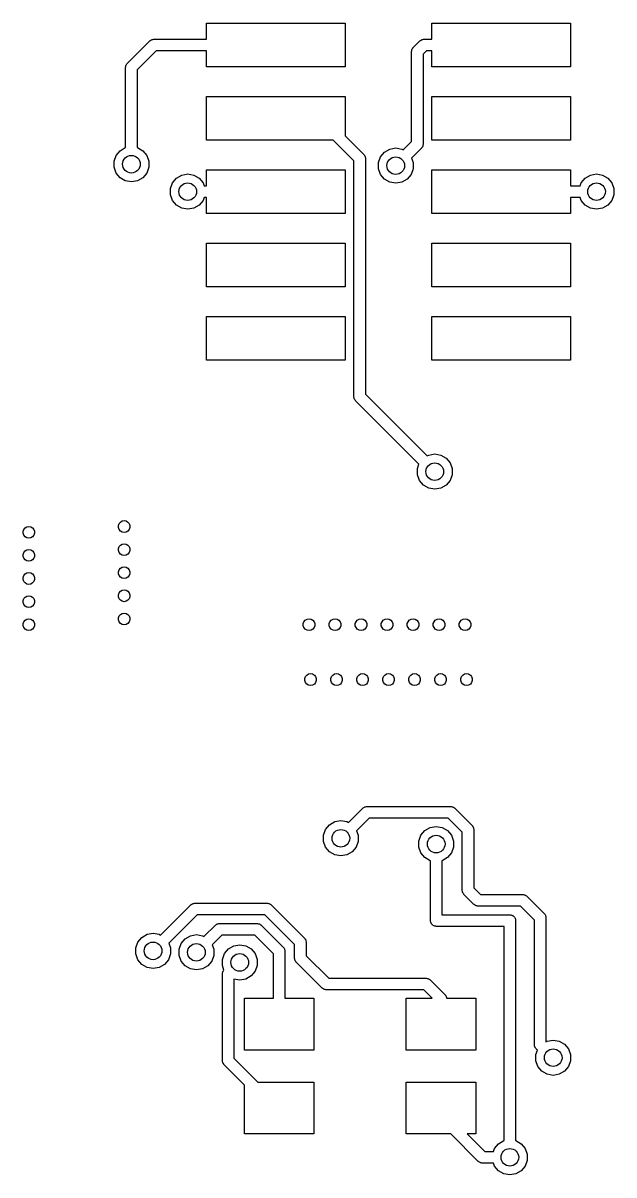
# Model space of a CAD drawing. Extents: x 75.4 to 130.9, y -109.9 to -90.
# Drawn here: x 110.88 to 121.1, y -109.93 to -89.98 of the extents above; entities that cross this region are included whole.
import ezdxf

# ---------------------------------------------------------------- set-up
doc = ezdxf.new("R2010")
doc.units = 0
doc.header["$MEASUREMENT"] = 0
doc.layers.add('BLACK', color=7, linetype='CONTINUOUS')

msp = doc.modelspace()

# ---------------------------------------------------------------- linework, layer by layer
at = {"layer": 'Black'}
for p, q in [((114.05, -90.26), (114.05, -89.98)), ((114.05, -89.98), (116.45, -89.98)), ((116.45, -89.98), (116.45, -90.74)), ((117.95, -90.26), (117.95, -89.98)), ((117.95, -89.98), (120.35, -89.98)), ((120.35, -89.98), (120.35, -90.74)), ((112.679, -90.6793), (113.069, -90.2893)), ((113.069, -90.2893), (113.073, -90.2868)), ((113.073, -90.2868), (113.076, -90.2834)), ((113.076, -90.2834), (113.087, -90.2769)), ((113.087, -90.2769), (113.098, -90.2694)), ((113.098, -90.2694), (113.102, -90.2682)), ((113.102, -90.2682), (113.106, -90.266)), ((113.106, -90.266), (113.119, -90.2638)), ((113.119, -90.2638), (113.131, -90.2604)), ((113.131, -90.2604), (113.136, -90.2608)), ((113.136, -90.2608), (113.14, -90.26)), ((113.14, -90.26), (114.05, -90.26)), ((117.629, -90.4043), (117.744, -90.2893)), ((117.744, -90.2893), (117.748, -90.2868)), ((117.748, -90.2868), (117.751, -90.2834)), ((117.751, -90.2834), (117.762, -90.2769)), ((117.762, -90.2769), (117.773, -90.2694)), ((117.773, -90.2694), (117.777, -90.2682)), ((117.777, -90.2682), (117.781, -90.266)), ((117.781, -90.266), (117.794, -90.2638)), ((117.794, -90.2638), (117.806, -90.2604)), ((117.806, -90.2604), (117.811, -90.2608)), ((117.811, -90.2608), (117.815, -90.26)), ((117.815, -90.26), (117.95, -90.26)), ((113.181, -90.46), (112.85, -90.7914)), ((114.05, -90.46), (113.181, -90.46)), ((114.05, -90.74), (114.05, -90.46)), ((117.6, -90.4663), (117.604, -90.4537)), ((117.601, -90.4707), (117.6, -90.4663)), ((117.6, -90.475), (117.601, -90.4707)), ((117.6, -92.0336), (117.6, -90.475)), ((117.604, -90.4537), (117.606, -90.4408)), ((117.606, -90.4408), (117.608, -90.437)), ((117.608, -90.437), (117.609, -90.4327)), ((117.609, -90.4327), (117.617, -90.422)), ((117.617, -90.422), (117.623, -90.4107)), ((117.623, -90.4107), (117.627, -90.4079)), ((117.627, -90.4079), (117.629, -90.4043)), ((117.856, -90.46), (117.8, -90.5164)), ((117.8, -90.5164), (117.8, -92.075)), ((117.95, -90.46), (117.856, -90.46)), ((117.95, -90.74), (117.95, -90.46)), ((112.65, -90.7413), (112.654, -90.7287)), ((112.651, -90.7457), (112.65, -90.7413)), ((112.65, -90.75), (112.651, -90.7457)), ((112.65, -92.1367), (112.65, -90.75)), ((112.654, -90.7287), (112.656, -90.7158)), ((112.656, -90.7158), (112.658, -90.712)), ((112.658, -90.712), (112.659, -90.7077)), ((112.659, -90.7077), (112.667, -90.697)), ((112.667, -90.697), (112.673, -90.6857)), ((112.673, -90.6857), (112.677, -90.6829)), ((112.677, -90.6829), (112.679, -90.6793)), ((116.45, -90.74), (114.05, -90.74)), ((120.35, -90.74), (117.95, -90.74)), ((112.85, -90.7914), (112.85, -92.1367)), ((114.05, -92.01), (114.05, -91.25)), ((114.05, -91.25), (116.45, -91.25)), ((116.45, -91.25), (116.45, -91.9336)), ((117.95, -92.01), (117.95, -91.25)), ((117.95, -91.25), (120.35, -91.25)), ((120.35, -91.25), (120.35, -92.01)), ((116.45, -91.9336), (116.771, -92.2543)), ((112.553, -92.1906), (112.645, -92.1375)), ((112.645, -92.1375), (112.65, -92.1367)), ((112.85, -92.1367), (112.855, -92.1375)), ((112.855, -92.1375), (112.947, -92.1906)), ((116.244, -92.01), (114.05, -92.01)), ((116.6, -92.3664), (116.244, -92.01)), ((117.128, -92.2156), (117.22, -92.1625)), ((117.22, -92.1625), (117.325, -92.144)), ((117.325, -92.144), (117.43, -92.1625)), ((117.43, -92.1625), (117.456, -92.1777)), ((117.456, -92.1777), (117.6, -92.0336)), ((117.771, -92.1457), (117.598, -92.3186)), ((117.773, -92.1421), (117.771, -92.1457)), ((117.777, -92.1393), (117.773, -92.1421)), ((117.783, -92.128), (117.777, -92.1393)), ((117.791, -92.1173), (117.783, -92.128)), ((117.792, -92.113), (117.791, -92.1173)), ((117.794, -92.1092), (117.792, -92.113)), ((117.796, -92.0963), (117.794, -92.1092)), ((117.8, -92.0837), (117.796, -92.0963)), ((117.8, -92.075), (117.799, -92.0793)), ((117.799, -92.0793), (117.8, -92.0837)), ((120.35, -92.01), (117.95, -92.01)), ((112.449, -92.3719), (112.485, -92.272)), ((112.449, -92.4781), (112.449, -92.3719)), ((112.485, -92.272), (112.553, -92.1906)), ((112.947, -92.1906), (113.015, -92.272)), ((113.015, -92.272), (113.051, -92.3719)), ((113.051, -92.3719), (113.051, -92.4781)), ((116.6, -96.45), (116.6, -92.3664)), ((116.771, -92.2543), (116.773, -92.2579)), ((116.773, -92.2579), (116.777, -92.2607)), ((116.777, -92.2607), (116.783, -92.272)), ((116.783, -92.272), (116.791, -92.2827)), ((116.791, -92.2827), (116.792, -92.287)), ((116.792, -92.287), (116.794, -92.2908)), ((116.794, -92.2908), (116.796, -92.3037)), ((116.796, -92.3037), (116.8, -92.3163)), ((116.8, -92.3163), (116.799, -92.3207)), ((116.799, -92.3207), (116.8, -92.325)), ((116.8, -92.325), (116.8, -96.4086)), ((117.024, -92.3969), (117.06, -92.297)), ((117.06, -92.297), (117.128, -92.2156)), ((117.598, -92.3186), (117.626, -92.3969)), ((112.485, -92.578), (112.449, -92.4781)), ((113.051, -92.4781), (113.015, -92.578)), ((114.05, -92.8), (114.05, -92.52)), ((114.05, -92.52), (116.45, -92.52)), ((116.45, -92.52), (116.45, -93.28)), ((117.024, -92.5031), (117.024, -92.3969)), ((117.06, -92.603), (117.024, -92.5031)), ((117.626, -92.5031), (117.59, -92.603)), ((117.626, -92.3969), (117.626, -92.5031)), ((117.95, -93.28), (117.95, -92.52)), ((117.95, -92.52), (120.35, -92.52)), ((120.35, -92.52), (120.35, -92.8)), ((112.553, -92.6594), (112.485, -92.578)), ((112.645, -92.7125), (112.553, -92.6594)), ((112.75, -92.731), (112.645, -92.7125)), ((112.855, -92.7125), (112.75, -92.731)), ((112.947, -92.6594), (112.855, -92.7125)), ((113.015, -92.578), (112.947, -92.6594)), ((113.424, -92.8469), (113.46, -92.747)), ((113.46, -92.747), (113.528, -92.6656)), ((113.528, -92.6656), (113.62, -92.6125)), ((113.62, -92.6125), (113.725, -92.594)), ((113.725, -92.594), (113.83, -92.6125)), ((113.83, -92.6125), (113.922, -92.6656)), ((113.922, -92.6656), (113.99, -92.747)), ((113.99, -92.747), (114.009, -92.8)), ((117.128, -92.6844), (117.06, -92.603)), ((117.22, -92.7375), (117.128, -92.6844)), ((117.325, -92.756), (117.22, -92.7375)), ((117.43, -92.7375), (117.325, -92.756)), ((117.522, -92.6844), (117.43, -92.7375)), ((117.59, -92.603), (117.522, -92.6844)), ((120.516, -92.8), (120.535, -92.747)), ((120.535, -92.747), (120.603, -92.6656)), ((120.603, -92.6656), (120.695, -92.6125)), ((120.695, -92.6125), (120.8, -92.594)), ((120.8, -92.594), (120.905, -92.6125)), ((120.905, -92.6125), (120.997, -92.6656)), ((120.997, -92.6656), (121.065, -92.747)), ((121.065, -92.747), (121.101, -92.8469)), ((113.424, -92.9531), (113.424, -92.8469)), ((113.46, -93.053), (113.424, -92.9531)), ((114.009, -92.8), (114.05, -92.8)), ((120.35, -92.8), (120.516, -92.8)), ((121.101, -92.9531), (121.065, -93.053)), ((121.101, -92.8469), (121.101, -92.9531)), ((113.528, -93.1344), (113.46, -93.053)), ((113.62, -93.1875), (113.528, -93.1344)), ((113.922, -93.1344), (113.83, -93.1875)), ((113.99, -93.053), (113.922, -93.1344)), ((114.009, -93), (113.99, -93.053)), ((114.05, -93), (114.009, -93)), ((114.05, -93.28), (114.05, -93)), ((120.516, -93), (120.35, -93)), ((120.35, -93), (120.35, -93.28)), ((120.535, -93.053), (120.516, -93)), ((120.603, -93.1344), (120.535, -93.053)), ((120.695, -93.1875), (120.603, -93.1344)), ((120.997, -93.1344), (120.905, -93.1875)), ((121.065, -93.053), (120.997, -93.1344)), ((113.725, -93.206), (113.62, -93.1875)), ((113.83, -93.1875), (113.725, -93.206)), ((116.45, -93.28), (114.05, -93.28)), ((120.35, -93.28), (117.95, -93.28)), ((120.8, -93.206), (120.695, -93.1875)), ((120.905, -93.1875), (120.8, -93.206)), ((114.05, -94.55), (114.05, -93.79)), ((114.05, -93.79), (116.45, -93.79)), ((116.45, -93.79), (116.45, -94.55)), ((117.95, -94.55), (117.95, -93.79)), ((117.95, -93.79), (120.35, -93.79)), ((120.35, -93.79), (120.35, -94.55)), ((116.45, -94.55), (114.05, -94.55)), ((120.35, -94.55), (117.95, -94.55)), ((114.05, -95.82), (114.05, -95.06)), ((114.05, -95.06), (116.45, -95.06)), ((116.45, -95.06), (116.45, -95.82)), ((117.95, -95.82), (117.95, -95.06)), ((117.95, -95.06), (120.35, -95.06)), ((120.35, -95.06), (120.35, -95.82)), ((116.45, -95.82), (114.05, -95.82)), ((120.35, -95.82), (117.95, -95.82)), ((116.601, -96.4543), (116.6, -96.45)), ((116.6, -96.4587), (116.601, -96.4543)), ((116.604, -96.4713), (116.6, -96.4587)), ((116.606, -96.4842), (116.604, -96.4713)), ((116.608, -96.488), (116.606, -96.4842)), ((116.609, -96.4923), (116.608, -96.488)), ((116.617, -96.503), (116.609, -96.4923)), ((116.623, -96.5143), (116.617, -96.503)), ((116.627, -96.5171), (116.623, -96.5143)), ((116.629, -96.5207), (116.627, -96.5171)), ((117.727, -97.6186), (116.629, -96.5207)), ((116.8, -96.4086), (117.869, -97.4777)), ((117.869, -97.4777), (117.895, -97.4625)), ((117.895, -97.4625), (118, -97.444)), ((118, -97.444), (118.105, -97.4625)), ((118.105, -97.4625), (118.197, -97.5156)), ((118.197, -97.5156), (118.265, -97.597)), ((117.699, -97.6969), (117.727, -97.6186)), ((117.699, -97.8031), (117.699, -97.6969)), ((118.265, -97.597), (118.301, -97.6969)), ((118.301, -97.6969), (118.301, -97.8031)), ((117.735, -97.903), (117.699, -97.8031)), ((117.803, -97.9844), (117.735, -97.903)), ((118.265, -97.903), (118.197, -97.9844)), ((118.301, -97.8031), (118.265, -97.903)), ((117.895, -98.0375), (117.803, -97.9844)), ((118, -98.056), (117.895, -98.0375)), ((118.105, -98.0375), (118, -98.056)), ((118.197, -97.9844), (118.105, -98.0375)), ((110.875, -98.7823), (110.887, -98.749)), ((110.887, -98.749), (110.909, -98.7219)), ((110.909, -98.7219), (110.94, -98.7042)), ((110.94, -98.7042), (110.975, -98.698)), ((110.975, -98.698), (111.01, -98.7042)), ((111.01, -98.7042), (111.041, -98.7219)), ((111.041, -98.7219), (111.063, -98.749)), ((111.063, -98.749), (111.075, -98.7823)), ((112.525, -98.6823), (112.537, -98.649)), ((112.525, -98.7177), (112.525, -98.6823)), ((112.537, -98.751), (112.525, -98.7177)), ((112.537, -98.649), (112.559, -98.6219)), ((112.559, -98.7781), (112.537, -98.751)), ((112.559, -98.6219), (112.59, -98.6042)), ((112.59, -98.6042), (112.625, -98.598)), ((112.625, -98.598), (112.66, -98.6042)), ((112.66, -98.6042), (112.691, -98.6219)), ((112.691, -98.6219), (112.713, -98.649)), ((112.713, -98.751), (112.691, -98.7781)), ((112.713, -98.649), (112.725, -98.6823)), ((112.725, -98.7177), (112.713, -98.751)), ((112.725, -98.6823), (112.725, -98.7177)), ((110.875, -98.8177), (110.875, -98.7823)), ((110.887, -98.851), (110.875, -98.8177)), ((110.909, -98.8781), (110.887, -98.851)), ((110.94, -98.8958), (110.909, -98.8781)), ((110.975, -98.902), (110.94, -98.8958)), ((111.01, -98.8958), (110.975, -98.902)), ((111.041, -98.8781), (111.01, -98.8958)), ((111.063, -98.851), (111.041, -98.8781)), ((111.075, -98.8177), (111.063, -98.851)), ((111.075, -98.7823), (111.075, -98.8177)), ((112.59, -98.7958), (112.559, -98.7781)), ((112.625, -98.802), (112.59, -98.7958)), ((112.66, -98.7958), (112.625, -98.802)), ((112.691, -98.7781), (112.66, -98.7958)), ((110.875, -99.1823), (110.887, -99.149)), ((110.887, -99.149), (110.909, -99.1219)), ((110.909, -99.1219), (110.94, -99.1042)), ((110.94, -99.1042), (110.975, -99.098)), ((110.975, -99.098), (111.01, -99.1042)), ((111.01, -99.1042), (111.041, -99.1219)), ((111.041, -99.1219), (111.063, -99.149)), ((111.063, -99.149), (111.075, -99.1823)), ((112.525, -99.0823), (112.537, -99.049)), ((112.525, -99.1177), (112.525, -99.0823)), ((112.537, -99.151), (112.525, -99.1177)), ((112.537, -99.049), (112.559, -99.0219)), ((112.559, -99.1781), (112.537, -99.151)), ((112.559, -99.0219), (112.59, -99.0042)), ((112.59, -99.0042), (112.625, -98.998)), ((112.625, -98.998), (112.66, -99.0042)), ((112.66, -99.0042), (112.691, -99.0219)), ((112.691, -99.0219), (112.713, -99.049)), ((112.713, -99.151), (112.691, -99.1781)), ((112.713, -99.049), (112.725, -99.0823)), ((112.725, -99.1177), (112.713, -99.151)), ((112.725, -99.0823), (112.725, -99.1177)), ((110.875, -99.2177), (110.875, -99.1823)), ((110.887, -99.251), (110.875, -99.2177)), ((110.909, -99.2781), (110.887, -99.251)), ((110.94, -99.2958), (110.909, -99.2781)), ((110.975, -99.302), (110.94, -99.2958)), ((111.01, -99.2958), (110.975, -99.302)), ((111.041, -99.2781), (111.01, -99.2958)), ((111.063, -99.251), (111.041, -99.2781)), ((111.075, -99.2177), (111.063, -99.251)), ((111.075, -99.1823), (111.075, -99.2177)), ((112.59, -99.1958), (112.559, -99.1781)), ((112.625, -99.202), (112.59, -99.1958)), ((112.66, -99.1958), (112.625, -99.202)), ((112.691, -99.1781), (112.66, -99.1958)), ((110.875, -99.5823), (110.887, -99.549)), ((110.887, -99.549), (110.909, -99.5219)), ((110.909, -99.5219), (110.94, -99.5042)), ((110.94, -99.5042), (110.975, -99.498)), ((110.975, -99.498), (111.01, -99.5042)), ((111.01, -99.5042), (111.041, -99.5219)), ((111.041, -99.5219), (111.063, -99.549)), ((111.063, -99.549), (111.075, -99.5823)), ((112.525, -99.4823), (112.537, -99.449)), ((112.525, -99.5177), (112.525, -99.4823)), ((112.537, -99.551), (112.525, -99.5177)), ((112.537, -99.449), (112.559, -99.4219)), ((112.559, -99.5781), (112.537, -99.551)), ((112.559, -99.4219), (112.59, -99.4042)), ((112.59, -99.4042), (112.625, -99.398)), ((112.625, -99.398), (112.66, -99.4042)), ((112.66, -99.4042), (112.691, -99.4219)), ((112.691, -99.4219), (112.713, -99.449)), ((112.713, -99.551), (112.691, -99.5781)), ((112.713, -99.449), (112.725, -99.4823)), ((112.725, -99.5177), (112.713, -99.551)), ((112.725, -99.4823), (112.725, -99.5177)), ((110.875, -99.6177), (110.875, -99.5823)), ((110.887, -99.651), (110.875, -99.6177)), ((110.909, -99.6781), (110.887, -99.651)), ((110.94, -99.6958), (110.909, -99.6781)), ((110.975, -99.702), (110.94, -99.6958)), ((111.01, -99.6958), (110.975, -99.702)), ((111.041, -99.6781), (111.01, -99.6958)), ((111.063, -99.651), (111.041, -99.6781)), ((111.075, -99.6177), (111.063, -99.651)), ((111.075, -99.5823), (111.075, -99.6177)), ((112.59, -99.5958), (112.559, -99.5781)), ((112.625, -99.602), (112.59, -99.5958)), ((112.66, -99.5958), (112.625, -99.602)), ((112.691, -99.5781), (112.66, -99.5958)), ((110.875, -99.9823), (110.887, -99.949)), ((110.887, -99.949), (110.909, -99.9219)), ((110.909, -99.9219), (110.94, -99.9042)), ((110.94, -99.9042), (110.975, -99.898)), ((110.975, -99.898), (111.01, -99.9042)), ((111.01, -99.9042), (111.041, -99.9219)), ((111.041, -99.9219), (111.063, -99.949)), ((111.063, -99.949), (111.075, -99.9823)), ((112.525, -99.8823), (112.537, -99.849)), ((112.525, -99.9177), (112.525, -99.8823)), ((112.537, -99.951), (112.525, -99.9177)), ((112.537, -99.849), (112.559, -99.8219)), ((112.559, -99.9781), (112.537, -99.951)), ((112.559, -99.8219), (112.59, -99.8042)), ((112.59, -99.8042), (112.625, -99.798)), ((112.625, -99.798), (112.66, -99.8042)), ((112.66, -99.8042), (112.691, -99.8219)), ((112.691, -99.8219), (112.713, -99.849)), ((112.713, -99.951), (112.691, -99.9781)), ((112.713, -99.849), (112.725, -99.8823)), ((112.725, -99.9177), (112.713, -99.951)), ((112.725, -99.8823), (112.725, -99.9177)), ((110.875, -100.018), (110.875, -99.9823)), ((110.887, -100.051), (110.875, -100.018)), ((110.909, -100.078), (110.887, -100.051)), ((110.94, -100.096), (110.909, -100.078)), ((110.975, -100.102), (110.94, -100.096)), ((111.01, -100.096), (110.975, -100.102)), ((111.041, -100.078), (111.01, -100.096)), ((111.063, -100.051), (111.041, -100.078)), ((111.075, -100.018), (111.063, -100.051)), ((111.075, -99.9823), (111.075, -100.018)), ((112.59, -99.9958), (112.559, -99.9781)), ((112.625, -100.002), (112.59, -99.9958)), ((112.66, -99.9958), (112.625, -100.002)), ((112.691, -99.9781), (112.66, -99.9958)), ((110.875, -100.382), (110.887, -100.349)), ((110.887, -100.349), (110.909, -100.322)), ((110.909, -100.322), (110.94, -100.304)), ((110.94, -100.304), (110.975, -100.298)), ((110.975, -100.298), (111.01, -100.304)), ((111.01, -100.304), (111.041, -100.322)), ((111.041, -100.322), (111.063, -100.349)), ((111.063, -100.349), (111.075, -100.382)), ((112.525, -100.282), (112.537, -100.249)), ((112.525, -100.318), (112.525, -100.282)), ((112.537, -100.351), (112.525, -100.318)), ((112.537, -100.249), (112.559, -100.222)), ((112.559, -100.378), (112.537, -100.351)), ((112.559, -100.222), (112.59, -100.204)), ((112.59, -100.204), (112.625, -100.198)), ((112.625, -100.198), (112.66, -100.204)), ((112.66, -100.204), (112.691, -100.222)), ((112.691, -100.222), (112.713, -100.249)), ((112.713, -100.351), (112.691, -100.378)), ((112.713, -100.249), (112.725, -100.282)), ((112.725, -100.318), (112.713, -100.351)), ((112.725, -100.282), (112.725, -100.318)), ((115.725, -100.382), (115.737, -100.349)), ((115.737, -100.349), (115.759, -100.322)), ((115.759, -100.322), (115.79, -100.304)), ((115.79, -100.304), (115.825, -100.298)), ((115.825, -100.298), (115.86, -100.304)), ((115.86, -100.304), (115.891, -100.322)), ((115.891, -100.322), (115.913, -100.349)), ((115.913, -100.349), (115.925, -100.382)), ((116.175, -100.382), (116.187, -100.349)), ((116.187, -100.349), (116.209, -100.322)), ((116.209, -100.322), (116.24, -100.304)), ((116.24, -100.304), (116.275, -100.298)), ((116.275, -100.298), (116.31, -100.304)), ((116.31, -100.304), (116.341, -100.322)), ((116.341, -100.322), (116.363, -100.349)), ((116.363, -100.349), (116.375, -100.382)), ((116.625, -100.382), (116.637, -100.349)), ((116.637, -100.349), (116.659, -100.322)), ((116.659, -100.322), (116.69, -100.304)), ((116.69, -100.304), (116.725, -100.298)), ((116.725, -100.298), (116.76, -100.304)), ((116.76, -100.304), (116.791, -100.322)), ((116.791, -100.322), (116.813, -100.349)), ((116.813, -100.349), (116.825, -100.382)), ((117.075, -100.382), (117.087, -100.349)), ((117.087, -100.349), (117.109, -100.322)), ((117.109, -100.322), (117.14, -100.304)), ((117.14, -100.304), (117.175, -100.298)), ((117.175, -100.298), (117.21, -100.304)), ((117.21, -100.304), (117.241, -100.322)), ((117.241, -100.322), (117.263, -100.349)), ((117.263, -100.349), (117.275, -100.382)), ((117.525, -100.382), (117.537, -100.349)), ((117.537, -100.349), (117.559, -100.322)), ((117.559, -100.322), (117.59, -100.304)), ((117.59, -100.304), (117.625, -100.298)), ((117.625, -100.298), (117.66, -100.304)), ((117.66, -100.304), (117.691, -100.322)), ((117.691, -100.322), (117.713, -100.349)), ((117.713, -100.349), (117.725, -100.382)), ((117.975, -100.382), (117.987, -100.349)), ((117.987, -100.349), (118.009, -100.322)), ((118.009, -100.322), (118.04, -100.304)), ((118.04, -100.304), (118.075, -100.298)), ((118.075, -100.298), (118.11, -100.304)), ((118.11, -100.304), (118.141, -100.322)), ((118.141, -100.322), (118.163, -100.349)), ((118.163, -100.349), (118.175, -100.382)), ((118.425, -100.382), (118.437, -100.349)), ((118.437, -100.349), (118.459, -100.322)), ((118.459, -100.322), (118.49, -100.304)), ((118.49, -100.304), (118.525, -100.298)), ((118.525, -100.298), (118.56, -100.304)), ((118.56, -100.304), (118.591, -100.322)), ((118.591, -100.322), (118.613, -100.349)), ((118.613, -100.349), (118.625, -100.382)), ((110.875, -100.418), (110.875, -100.382)), ((110.887, -100.451), (110.875, -100.418)), ((110.909, -100.478), (110.887, -100.451)), ((110.94, -100.496), (110.909, -100.478)), ((110.975, -100.502), (110.94, -100.496)), ((111.01, -100.496), (110.975, -100.502)), ((111.041, -100.478), (111.01, -100.496)), ((111.063, -100.451), (111.041, -100.478)), ((111.075, -100.418), (111.063, -100.451)), ((111.075, -100.382), (111.075, -100.418)), ((112.59, -100.396), (112.559, -100.378)), ((112.625, -100.402), (112.59, -100.396)), ((112.66, -100.396), (112.625, -100.402)), ((112.691, -100.378), (112.66, -100.396)), ((115.725, -100.418), (115.725, -100.382)), ((115.737, -100.451), (115.725, -100.418)), ((115.759, -100.478), (115.737, -100.451)), ((115.79, -100.496), (115.759, -100.478)), ((115.825, -100.502), (115.79, -100.496)), ((115.86, -100.496), (115.825, -100.502)), ((115.891, -100.478), (115.86, -100.496)), ((115.913, -100.451), (115.891, -100.478)), ((115.925, -100.418), (115.913, -100.451)), ((115.925, -100.382), (115.925, -100.418)), ((116.175, -100.418), (116.175, -100.382)), ((116.187, -100.451), (116.175, -100.418)), ((116.209, -100.478), (116.187, -100.451)), ((116.24, -100.496), (116.209, -100.478)), ((116.275, -100.502), (116.24, -100.496)), ((116.31, -100.496), (116.275, -100.502)), ((116.341, -100.478), (116.31, -100.496)), ((116.363, -100.451), (116.341, -100.478)), ((116.375, -100.418), (116.363, -100.451)), ((116.375, -100.382), (116.375, -100.418)), ((116.625, -100.418), (116.625, -100.382)), ((116.637, -100.451), (116.625, -100.418)), ((116.659, -100.478), (116.637, -100.451)), ((116.69, -100.496), (116.659, -100.478)), ((116.725, -100.502), (116.69, -100.496)), ((116.76, -100.496), (116.725, -100.502)), ((116.791, -100.478), (116.76, -100.496)), ((116.813, -100.451), (116.791, -100.478)), ((116.825, -100.418), (116.813, -100.451)), ((116.825, -100.382), (116.825, -100.418)), ((117.075, -100.418), (117.075, -100.382)), ((117.087, -100.451), (117.075, -100.418)), ((117.109, -100.478), (117.087, -100.451)), ((117.14, -100.496), (117.109, -100.478)), ((117.175, -100.502), (117.14, -100.496)), ((117.21, -100.496), (117.175, -100.502)), ((117.241, -100.478), (117.21, -100.496)), ((117.263, -100.451), (117.241, -100.478)), ((117.275, -100.418), (117.263, -100.451)), ((117.275, -100.382), (117.275, -100.418)), ((117.525, -100.418), (117.525, -100.382)), ((117.537, -100.451), (117.525, -100.418)), ((117.559, -100.478), (117.537, -100.451)), ((117.59, -100.496), (117.559, -100.478)), ((117.625, -100.502), (117.59, -100.496)), ((117.66, -100.496), (117.625, -100.502)), ((117.691, -100.478), (117.66, -100.496)), ((117.713, -100.451), (117.691, -100.478)), ((117.725, -100.418), (117.713, -100.451)), ((117.725, -100.382), (117.725, -100.418)), ((117.975, -100.418), (117.975, -100.382)), ((117.987, -100.451), (117.975, -100.418)), ((118.009, -100.478), (117.987, -100.451)), ((118.04, -100.496), (118.009, -100.478)), ((118.075, -100.502), (118.04, -100.496)), ((118.11, -100.496), (118.075, -100.502)), ((118.141, -100.478), (118.11, -100.496)), ((118.163, -100.451), (118.141, -100.478)), ((118.175, -100.418), (118.163, -100.451)), ((118.175, -100.382), (118.175, -100.418)), ((118.425, -100.418), (118.425, -100.382)), ((118.437, -100.451), (118.425, -100.418)), ((118.459, -100.478), (118.437, -100.451)), ((118.49, -100.496), (118.459, -100.478)), ((118.525, -100.502), (118.49, -100.496)), ((118.56, -100.496), (118.525, -100.502)), ((118.591, -100.478), (118.56, -100.496)), ((118.613, -100.451), (118.591, -100.478)), ((118.625, -100.418), (118.613, -100.451)), ((118.625, -100.382), (118.625, -100.418)), ((115.75, -101.332), (115.762, -101.299)), ((115.75, -101.368), (115.75, -101.332)), ((115.762, -101.299), (115.784, -101.272)), ((115.784, -101.272), (115.815, -101.254)), ((115.815, -101.254), (115.85, -101.248)), ((115.85, -101.248), (115.885, -101.254)), ((115.885, -101.254), (115.916, -101.272)), ((115.916, -101.272), (115.938, -101.299)), ((115.938, -101.299), (115.95, -101.332)), ((115.95, -101.332), (115.95, -101.368)), ((116.2, -101.332), (116.212, -101.299)), ((116.2, -101.368), (116.2, -101.332)), ((116.212, -101.299), (116.234, -101.272)), ((116.234, -101.272), (116.265, -101.254)), ((116.265, -101.254), (116.3, -101.248)), ((116.3, -101.248), (116.335, -101.254)), ((116.335, -101.254), (116.366, -101.272)), ((116.366, -101.272), (116.388, -101.299)), ((116.388, -101.299), (116.4, -101.332)), ((116.4, -101.332), (116.4, -101.368)), ((116.65, -101.332), (116.662, -101.299)), ((116.65, -101.368), (116.65, -101.332)), ((116.662, -101.299), (116.684, -101.272)), ((116.684, -101.272), (116.715, -101.254)), ((116.715, -101.254), (116.75, -101.248)), ((116.75, -101.248), (116.785, -101.254)), ((116.785, -101.254), (116.816, -101.272)), ((116.816, -101.272), (116.838, -101.299)), ((116.838, -101.299), (116.85, -101.332)), ((116.85, -101.332), (116.85, -101.368)), ((117.1, -101.332), (117.112, -101.299)), ((117.1, -101.368), (117.1, -101.332)), ((117.112, -101.299), (117.134, -101.272)), ((117.134, -101.272), (117.165, -101.254)), ((117.165, -101.254), (117.2, -101.248)), ((117.2, -101.248), (117.235, -101.254)), ((117.235, -101.254), (117.266, -101.272)), ((117.266, -101.272), (117.288, -101.299)), ((117.288, -101.299), (117.3, -101.332)), ((117.3, -101.332), (117.3, -101.368)), ((117.55, -101.332), (117.562, -101.299)), ((117.55, -101.368), (117.55, -101.332)), ((117.562, -101.299), (117.584, -101.272)), ((117.584, -101.272), (117.615, -101.254)), ((117.615, -101.254), (117.65, -101.248)), ((117.65, -101.248), (117.685, -101.254)), ((117.685, -101.254), (117.716, -101.272)), ((117.716, -101.272), (117.738, -101.299)), ((117.738, -101.299), (117.75, -101.332)), ((117.75, -101.332), (117.75, -101.368)), ((118, -101.332), (118.012, -101.299)), ((118, -101.368), (118, -101.332)), ((118.012, -101.299), (118.034, -101.272)), ((118.034, -101.272), (118.065, -101.254)), ((118.065, -101.254), (118.1, -101.248)), ((118.1, -101.248), (118.135, -101.254)), ((118.135, -101.254), (118.166, -101.272)), ((118.166, -101.272), (118.188, -101.299)), ((118.188, -101.299), (118.2, -101.332)), ((118.2, -101.332), (118.2, -101.368)), ((118.45, -101.332), (118.462, -101.299)), ((118.45, -101.368), (118.45, -101.332)), ((118.462, -101.299), (118.484, -101.272)), ((118.484, -101.272), (118.515, -101.254)), ((118.515, -101.254), (118.55, -101.248)), ((118.55, -101.248), (118.585, -101.254)), ((118.585, -101.254), (118.616, -101.272)), ((118.616, -101.272), (118.638, -101.299)), ((118.638, -101.299), (118.65, -101.332)), ((118.65, -101.332), (118.65, -101.368)), ((115.762, -101.401), (115.75, -101.368)), ((115.784, -101.428), (115.762, -101.401)), ((115.815, -101.446), (115.784, -101.428)), ((115.85, -101.452), (115.815, -101.446)), ((115.885, -101.446), (115.85, -101.452)), ((115.916, -101.428), (115.885, -101.446)), ((115.938, -101.401), (115.916, -101.428)), ((115.95, -101.368), (115.938, -101.401)), ((116.212, -101.401), (116.2, -101.368)), ((116.234, -101.428), (116.212, -101.401)), ((116.265, -101.446), (116.234, -101.428)), ((116.3, -101.452), (116.265, -101.446)), ((116.335, -101.446), (116.3, -101.452)), ((116.366, -101.428), (116.335, -101.446)), ((116.388, -101.401), (116.366, -101.428)), ((116.4, -101.368), (116.388, -101.401)), ((116.662, -101.401), (116.65, -101.368)), ((116.684, -101.428), (116.662, -101.401)), ((116.715, -101.446), (116.684, -101.428)), ((116.75, -101.452), (116.715, -101.446)), ((116.785, -101.446), (116.75, -101.452)), ((116.816, -101.428), (116.785, -101.446)), ((116.838, -101.401), (116.816, -101.428)), ((116.85, -101.368), (116.838, -101.401)), ((117.112, -101.401), (117.1, -101.368)), ((117.134, -101.428), (117.112, -101.401)), ((117.165, -101.446), (117.134, -101.428)), ((117.2, -101.452), (117.165, -101.446)), ((117.235, -101.446), (117.2, -101.452)), ((117.266, -101.428), (117.235, -101.446)), ((117.288, -101.401), (117.266, -101.428)), ((117.3, -101.368), (117.288, -101.401)), ((117.562, -101.401), (117.55, -101.368)), ((117.584, -101.428), (117.562, -101.401)), ((117.615, -101.446), (117.584, -101.428)), ((117.65, -101.452), (117.615, -101.446)), ((117.685, -101.446), (117.65, -101.452)), ((117.716, -101.428), (117.685, -101.446)), ((117.738, -101.401), (117.716, -101.428)), ((117.75, -101.368), (117.738, -101.401)), ((118.012, -101.401), (118, -101.368)), ((118.034, -101.428), (118.012, -101.401)), ((118.065, -101.446), (118.034, -101.428)), ((118.1, -101.452), (118.065, -101.446)), ((118.135, -101.446), (118.1, -101.452)), ((118.166, -101.428), (118.135, -101.446)), ((118.188, -101.401), (118.166, -101.428)), ((118.2, -101.368), (118.188, -101.401)), ((118.462, -101.401), (118.45, -101.368)), ((118.484, -101.428), (118.462, -101.401)), ((118.515, -101.446), (118.484, -101.428)), ((118.55, -101.452), (118.515, -101.446)), ((118.585, -101.446), (118.55, -101.452)), ((118.616, -101.428), (118.585, -101.446)), ((118.638, -101.401), (118.616, -101.428)), ((118.65, -101.368), (118.638, -101.401)), ((116.506, -103.828), (116.754, -103.579)), ((116.754, -103.579), (116.758, -103.577)), ((116.758, -103.577), (116.761, -103.573)), ((116.761, -103.573), (116.772, -103.567)), ((116.772, -103.567), (116.783, -103.559)), ((116.783, -103.559), (116.787, -103.558)), ((116.787, -103.558), (116.791, -103.556)), ((116.791, -103.556), (116.804, -103.554)), ((116.804, -103.554), (116.816, -103.55)), ((116.816, -103.55), (116.821, -103.551)), ((116.821, -103.551), (116.825, -103.55)), ((116.825, -103.55), (118.275, -103.55)), ((118.275, -103.55), (118.279, -103.551)), ((118.279, -103.551), (118.284, -103.55)), ((118.284, -103.55), (118.296, -103.554)), ((118.296, -103.554), (118.309, -103.556)), ((118.309, -103.556), (118.313, -103.558)), ((118.313, -103.558), (118.317, -103.559)), ((118.317, -103.559), (118.328, -103.567)), ((118.328, -103.567), (118.339, -103.573)), ((118.339, -103.573), (118.342, -103.577)), ((118.342, -103.577), (118.346, -103.579)), ((118.346, -103.579), (118.646, -103.879)), ((116.11, -103.947), (116.178, -103.866)), ((116.178, -103.866), (116.27, -103.812)), ((116.27, -103.812), (116.375, -103.794)), ((116.375, -103.794), (116.48, -103.812)), ((116.48, -103.812), (116.506, -103.828)), ((116.866, -103.75), (116.648, -103.969)), ((118.234, -103.75), (116.866, -103.75)), ((117.828, -103.966), (117.92, -103.912)), ((117.92, -103.912), (118.025, -103.894)), ((118.025, -103.894), (118.13, -103.912)), ((118.13, -103.912), (118.222, -103.966)), ((118.475, -103.991), (118.234, -103.75)), ((118.646, -103.879), (118.648, -103.883)), ((118.648, -103.883), (118.652, -103.886)), ((118.652, -103.886), (118.658, -103.897)), ((118.658, -103.897), (118.666, -103.908)), ((118.666, -103.908), (118.667, -103.912)), ((118.667, -103.912), (118.669, -103.916)), ((118.669, -103.916), (118.671, -103.929)), ((118.671, -103.929), (118.675, -103.941)), ((118.675, -103.941), (118.674, -103.946)), ((116.074, -104.047), (116.11, -103.947)), ((116.074, -104.153), (116.074, -104.047)), ((116.648, -103.969), (116.676, -104.047)), ((116.676, -104.047), (116.676, -104.153)), ((117.724, -104.147), (117.76, -104.047)), ((117.76, -104.047), (117.828, -103.966)), ((118.222, -103.966), (118.29, -104.047)), ((118.29, -104.047), (118.326, -104.147)), ((118.475, -105), (118.475, -103.991)), ((118.674, -103.946), (118.675, -103.95)), ((118.675, -103.95), (118.675, -104.959)), ((116.11, -104.253), (116.074, -104.153)), ((116.178, -104.334), (116.11, -104.253)), ((116.27, -104.388), (116.178, -104.334)), ((116.572, -104.334), (116.48, -104.388)), ((116.64, -104.253), (116.572, -104.334)), ((116.676, -104.153), (116.64, -104.253)), ((117.724, -104.253), (117.724, -104.147)), ((117.76, -104.353), (117.724, -104.253)), ((118.326, -104.253), (118.29, -104.353)), ((118.326, -104.147), (118.326, -104.253)), ((116.375, -104.406), (116.27, -104.388)), ((116.48, -104.388), (116.375, -104.406)), ((117.828, -104.434), (117.76, -104.353)), ((117.92, -104.488), (117.828, -104.434)), ((117.925, -104.488), (117.92, -104.488)), ((117.925, -105.525), (117.925, -104.488)), ((118.13, -104.488), (118.125, -104.488)), ((118.125, -104.488), (118.125, -105.425)), ((118.222, -104.434), (118.13, -104.488)), ((118.29, -104.353), (118.222, -104.434)), ((118.476, -105.004), (118.475, -105)), ((118.475, -105.009), (118.476, -105.004)), ((118.479, -105.021), (118.475, -105.009)), ((118.481, -105.034), (118.479, -105.021)), ((118.483, -105.038), (118.481, -105.034)), ((118.484, -105.042), (118.483, -105.038)), ((118.492, -105.053), (118.484, -105.042)), ((118.498, -105.064), (118.492, -105.053)), ((118.502, -105.067), (118.498, -105.064)), ((118.504, -105.071), (118.502, -105.067)), ((118.679, -105.246), (118.504, -105.071)), ((118.675, -104.959), (118.791, -105.075)), ((118.791, -105.075), (119.5, -105.075)), ((119.5, -105.075), (119.525, -105.075)), ((119.525, -105.075), (119.529, -105.076)), ((119.529, -105.076), (119.534, -105.075)), ((119.534, -105.075), (119.546, -105.079)), ((119.546, -105.079), (119.559, -105.081)), ((119.559, -105.081), (119.563, -105.083)), ((119.563, -105.083), (119.567, -105.084)), ((119.567, -105.084), (119.578, -105.092)), ((119.578, -105.092), (119.589, -105.098)), ((119.589, -105.098), (119.592, -105.102)), ((119.592, -105.102), (119.596, -105.104)), ((119.596, -105.104), (119.896, -105.404)), ((113.256, -105.778), (113.779, -105.254)), ((113.779, -105.254), (113.783, -105.252)), ((113.783, -105.252), (113.786, -105.248)), ((113.786, -105.248), (113.797, -105.242)), ((113.797, -105.242), (113.808, -105.234)), ((113.808, -105.234), (113.812, -105.233)), ((113.812, -105.233), (113.816, -105.231)), ((113.816, -105.231), (113.829, -105.229)), ((113.829, -105.229), (113.841, -105.225)), ((113.841, -105.225), (113.846, -105.226)), ((113.846, -105.226), (113.85, -105.225)), ((113.85, -105.225), (115.1, -105.225)), ((115.1, -105.225), (115.104, -105.226)), ((115.104, -105.226), (115.109, -105.225)), ((115.109, -105.225), (115.121, -105.229)), ((115.121, -105.229), (115.134, -105.231)), ((115.134, -105.231), (115.138, -105.233)), ((115.138, -105.233), (115.142, -105.234)), ((115.142, -105.234), (115.153, -105.242)), ((115.153, -105.242), (115.164, -105.248)), ((115.164, -105.248), (115.167, -105.252)), ((115.167, -105.252), (115.171, -105.254)), ((115.171, -105.254), (115.746, -105.829)), ((118.683, -105.248), (118.679, -105.246)), ((118.686, -105.252), (118.683, -105.248)), ((118.697, -105.258), (118.686, -105.252)), ((118.708, -105.266), (118.697, -105.258)), ((118.712, -105.267), (118.708, -105.266)), ((118.716, -105.269), (118.712, -105.267)), ((118.729, -105.271), (118.716, -105.269)), ((118.741, -105.275), (118.729, -105.271)), ((118.746, -105.274), (118.741, -105.275)), ((118.75, -105.275), (118.746, -105.274)), ((119.484, -105.275), (118.75, -105.275)), ((119.725, -105.516), (119.484, -105.275)), ((113.891, -105.425), (113.398, -105.919)), ((115.059, -105.425), (113.891, -105.425)), ((115.575, -105.941), (115.059, -105.425)), ((117.927, -105.534), (117.925, -105.525)), ((117.927, -105.542), (117.927, -105.534)), ((118.125, -105.425), (119.3, -105.425)), ((119.3, -105.425), (119.309, -105.427)), ((119.309, -105.427), (119.317, -105.427)), ((119.317, -105.427), (119.326, -105.43)), ((119.326, -105.43), (119.334, -105.431)), ((119.334, -105.431), (119.342, -105.435)), ((119.342, -105.435), (119.35, -105.438)), ((119.35, -105.438), (119.357, -105.444)), ((119.357, -105.444), (119.364, -105.448)), ((119.364, -105.448), (119.37, -105.455)), ((119.37, -105.455), (119.377, -105.461)), ((119.377, -105.461), (119.381, -105.468)), ((119.381, -105.468), (119.387, -105.475)), ((119.387, -105.475), (119.39, -105.483)), ((119.39, -105.483), (119.394, -105.491)), ((119.394, -105.491), (119.395, -105.499)), ((119.395, -105.499), (119.398, -105.508)), ((119.398, -105.508), (119.398, -105.516)), ((119.398, -105.516), (119.4, -105.525)), ((119.4, -105.525), (119.4, -109.337)), ((119.725, -107.675), (119.725, -105.516)), ((119.896, -105.404), (119.898, -105.408)), ((119.898, -105.408), (119.902, -105.411)), ((119.902, -105.411), (119.908, -105.422)), ((119.908, -105.422), (119.916, -105.433)), ((119.916, -105.433), (119.917, -105.437)), ((119.917, -105.437), (119.919, -105.441)), ((119.919, -105.441), (119.921, -105.454)), ((119.921, -105.454), (119.925, -105.466)), ((119.925, -105.466), (119.924, -105.471)), ((119.924, -105.471), (119.925, -105.475)), ((119.925, -105.475), (119.925, -107.624)), ((114.006, -105.803), (114.204, -105.604)), ((114.204, -105.604), (114.208, -105.602)), ((114.208, -105.602), (114.211, -105.598)), ((114.211, -105.598), (114.222, -105.592)), ((114.222, -105.592), (114.233, -105.584)), ((114.233, -105.584), (114.237, -105.583)), ((114.237, -105.583), (114.241, -105.581)), ((114.241, -105.581), (114.254, -105.579)), ((114.254, -105.579), (114.266, -105.575)), ((114.266, -105.575), (114.271, -105.576)), ((114.271, -105.576), (114.275, -105.575)), ((114.275, -105.575), (114.925, -105.575)), ((114.925, -105.575), (114.929, -105.576)), ((114.929, -105.576), (114.934, -105.575)), ((114.934, -105.575), (114.946, -105.579)), ((114.946, -105.579), (114.959, -105.581)), ((114.959, -105.581), (114.963, -105.583)), ((114.963, -105.583), (114.967, -105.584)), ((114.967, -105.584), (114.978, -105.592)), ((114.978, -105.592), (114.989, -105.598)), ((114.989, -105.598), (114.992, -105.602)), ((114.992, -105.602), (114.996, -105.604)), ((114.996, -105.604), (115.379, -105.988)), ((117.93, -105.551), (117.927, -105.542)), ((117.931, -105.559), (117.93, -105.551)), ((117.935, -105.567), (117.931, -105.559)), ((117.938, -105.575), (117.935, -105.567)), ((117.944, -105.582), (117.938, -105.575)), ((117.948, -105.589), (117.944, -105.582)), ((117.955, -105.595), (117.948, -105.589)), ((117.961, -105.602), (117.955, -105.595)), ((117.968, -105.606), (117.961, -105.602)), ((117.975, -105.612), (117.968, -105.606)), ((117.983, -105.615), (117.975, -105.612)), ((117.991, -105.619), (117.983, -105.615)), ((117.999, -105.62), (117.991, -105.619)), ((118.008, -105.623), (117.999, -105.62)), ((118.016, -105.623), (118.008, -105.623)), ((118.025, -105.625), (118.016, -105.623)), ((119.2, -105.625), (118.025, -105.625)), ((119.2, -109.337), (119.2, -105.625)), ((112.824, -105.997), (112.86, -105.897)), ((112.86, -105.897), (112.928, -105.816)), ((112.928, -105.816), (113.02, -105.762)), ((113.02, -105.762), (113.125, -105.744)), ((113.125, -105.744), (113.23, -105.762)), ((113.23, -105.762), (113.256, -105.778)), ((113.398, -105.919), (113.426, -105.997)), ((113.574, -106.022), (113.61, -105.922)), ((113.61, -105.922), (113.678, -105.841)), ((113.678, -105.841), (113.77, -105.787)), ((113.77, -105.787), (113.875, -105.769)), ((113.875, -105.769), (113.98, -105.787)), ((113.98, -105.787), (114.006, -105.803)), ((114.316, -105.775), (114.148, -105.944)), ((114.884, -105.775), (114.316, -105.775)), ((115.208, -106.1), (114.884, -105.775)), ((115.746, -105.829), (115.748, -105.833)), ((115.748, -105.833), (115.752, -105.836)), ((115.752, -105.836), (115.758, -105.847)), ((115.758, -105.847), (115.766, -105.858)), ((115.766, -105.858), (115.767, -105.862)), ((115.767, -105.862), (115.769, -105.866)), ((115.769, -105.866), (115.771, -105.879)), ((115.771, -105.879), (115.775, -105.891)), ((115.775, -105.891), (115.774, -105.896)), ((115.774, -105.896), (115.775, -105.9)), ((115.775, -105.9), (115.775, -106.134)), ((112.824, -106.103), (112.824, -105.997)), ((112.86, -106.203), (112.824, -106.103)), ((113.426, -106.103), (113.39, -106.203)), ((113.426, -105.997), (113.426, -106.103)), ((113.574, -106.128), (113.574, -106.022)), ((113.61, -106.228), (113.574, -106.128)), ((114.176, -106.128), (114.14, -106.228)), ((114.148, -105.944), (114.176, -106.022)), ((114.176, -106.022), (114.176, -106.128)), ((114.324, -106.197), (114.36, -106.097)), ((114.36, -106.097), (114.428, -106.016)), ((114.428, -106.016), (114.52, -105.962)), ((114.52, -105.962), (114.625, -105.944)), ((114.625, -105.944), (114.73, -105.962)), ((114.73, -105.962), (114.822, -106.016)), ((114.822, -106.016), (114.89, -106.097)), ((114.89, -106.097), (114.926, -106.197)), ((115.208, -106.871), (115.208, -106.1)), ((115.379, -105.988), (115.382, -105.991)), ((115.382, -105.991), (115.385, -105.994)), ((115.385, -105.994), (115.391, -106.005)), ((115.391, -106.005), (115.399, -106.016)), ((115.399, -106.016), (115.4, -106.02)), ((115.4, -106.02), (115.402, -106.024)), ((115.402, -106.024), (115.405, -106.037)), ((115.405, -106.037), (115.408, -106.05)), ((115.408, -106.05), (115.408, -106.054)), ((115.408, -106.054), (115.408, -106.058)), ((115.408, -106.058), (115.408, -106.871)), ((115.575, -106.175), (115.575, -105.941)), ((115.775, -106.134), (116.166, -106.525)), ((112.928, -106.284), (112.86, -106.203)), ((113.02, -106.338), (112.928, -106.284)), ((113.125, -106.356), (113.02, -106.338)), ((113.23, -106.338), (113.125, -106.356)), ((113.322, -106.284), (113.23, -106.338)), ((113.39, -106.203), (113.322, -106.284)), ((113.678, -106.309), (113.61, -106.228)), ((113.77, -106.363), (113.678, -106.309)), ((114.072, -106.309), (113.98, -106.363)), ((114.14, -106.228), (114.072, -106.309)), ((114.324, -106.303), (114.324, -106.197)), ((114.352, -106.382), (114.324, -106.303)), ((114.926, -106.303), (114.89, -106.403)), ((114.926, -106.197), (114.926, -106.303)), ((115.576, -106.179), (115.575, -106.175)), ((115.575, -106.184), (115.576, -106.179)), ((115.579, -106.196), (115.575, -106.184)), ((115.581, -106.209), (115.579, -106.196)), ((115.583, -106.213), (115.581, -106.209)), ((115.584, -106.217), (115.583, -106.213)), ((115.592, -106.228), (115.584, -106.217)), ((115.598, -106.239), (115.592, -106.228)), ((115.602, -106.242), (115.598, -106.239)), ((115.604, -106.246), (115.602, -106.242)), ((116.054, -106.696), (115.604, -106.246)), ((113.875, -106.381), (113.77, -106.363)), ((113.98, -106.363), (113.875, -106.381)), ((114.325, -106.441), (114.329, -106.429)), ((114.326, -106.446), (114.325, -106.441)), ((114.325, -106.45), (114.326, -106.446)), ((114.325, -107.95), (114.325, -106.45)), ((114.329, -106.429), (114.331, -106.416)), ((114.331, -106.416), (114.333, -106.412)), ((114.333, -106.412), (114.334, -106.408)), ((114.334, -106.408), (114.342, -106.397)), ((114.342, -106.397), (114.348, -106.386)), ((114.348, -106.386), (114.352, -106.383)), ((114.352, -106.383), (114.352, -106.382)), ((114.625, -106.556), (114.525, -106.538)), ((114.525, -106.538), (114.525, -107.909)), ((114.73, -106.538), (114.625, -106.556)), ((114.822, -106.484), (114.73, -106.538)), ((114.89, -106.403), (114.822, -106.484)), ((116.166, -106.525), (117.85, -106.525)), ((117.85, -106.525), (117.854, -106.526)), ((117.854, -106.526), (117.859, -106.525)), ((117.859, -106.525), (117.871, -106.529)), ((117.871, -106.529), (117.884, -106.531)), ((117.884, -106.531), (117.888, -106.533)), ((117.888, -106.533), (117.892, -106.534)), ((117.892, -106.534), (117.903, -106.542)), ((116.058, -106.698), (116.054, -106.696)), ((116.061, -106.702), (116.058, -106.698)), ((116.072, -106.708), (116.061, -106.702)), ((116.083, -106.716), (116.072, -106.708)), ((116.087, -106.717), (116.083, -106.716)), ((116.091, -106.719), (116.087, -106.717)), ((116.104, -106.721), (116.091, -106.719)), ((116.116, -106.725), (116.104, -106.721)), ((116.121, -106.724), (116.116, -106.725)), ((116.125, -106.725), (116.121, -106.724)), ((117.809, -106.725), (116.125, -106.725)), ((117.955, -106.871), (117.809, -106.725)), ((117.903, -106.542), (117.914, -106.548)), ((117.914, -106.548), (117.917, -106.552)), ((117.917, -106.552), (117.921, -106.554)), ((117.921, -106.554), (118.179, -106.813)), ((114.708, -107.771), (114.708, -106.871)), ((114.708, -106.871), (115.208, -106.871)), ((115.408, -106.871), (115.908, -106.871)), ((115.908, -106.871), (115.908, -107.771)), ((117.508, -107.771), (117.508, -106.871)), ((117.508, -106.871), (117.955, -106.871)), ((118.179, -106.813), (118.182, -106.816)), ((118.182, -106.816), (118.185, -106.819)), ((118.185, -106.819), (118.192, -106.83)), ((118.192, -106.83), (118.199, -106.841)), ((118.199, -106.841), (118.2, -106.845)), ((118.2, -106.845), (118.202, -106.849)), ((118.202, -106.849), (118.205, -106.862)), ((118.205, -106.862), (118.207, -106.871)), ((118.207, -106.871), (118.708, -106.871)), ((118.708, -106.871), (118.708, -107.771)), ((119.726, -107.679), (119.725, -107.675)), ((119.725, -107.684), (119.726, -107.679)), ((119.729, -107.696), (119.725, -107.684)), ((119.731, -107.709), (119.729, -107.696)), ((119.733, -107.713), (119.731, -107.709)), ((119.734, -107.717), (119.733, -107.713)), ((119.742, -107.728), (119.734, -107.717)), ((119.748, -107.739), (119.742, -107.728)), ((119.925, -107.624), (119.945, -107.612)), ((119.945, -107.612), (120.05, -107.594)), ((120.05, -107.594), (120.155, -107.612)), ((120.155, -107.612), (120.247, -107.666)), ((120.247, -107.666), (120.315, -107.747)), ((114.525, -107.909), (114.938, -108.321)), ((115.908, -107.771), (114.708, -107.771)), ((118.708, -107.771), (117.508, -107.771)), ((119.752, -107.742), (119.748, -107.739)), ((119.749, -107.847), (119.777, -107.769)), ((119.749, -107.953), (119.749, -107.847)), ((119.754, -107.746), (119.752, -107.742)), ((119.777, -107.769), (119.754, -107.746)), ((120.315, -107.747), (120.351, -107.847)), ((120.351, -107.847), (120.351, -107.953)), ((114.326, -107.954), (114.325, -107.95)), ((114.325, -107.959), (114.326, -107.954)), ((114.329, -107.971), (114.325, -107.959)), ((114.331, -107.984), (114.329, -107.971)), ((114.333, -107.988), (114.331, -107.984)), ((114.334, -107.992), (114.333, -107.988)), ((114.342, -108.003), (114.334, -107.992)), ((114.348, -108.014), (114.342, -108.003)), ((114.352, -108.017), (114.348, -108.014)), ((114.354, -108.021), (114.352, -108.017)), ((114.708, -108.375), (114.354, -108.021)), ((119.785, -108.053), (119.749, -107.953)), ((119.853, -108.134), (119.785, -108.053)), ((119.945, -108.188), (119.853, -108.134)), ((120.247, -108.134), (120.155, -108.188)), ((120.315, -108.053), (120.247, -108.134)), ((120.351, -107.953), (120.315, -108.053)), ((114.938, -108.321), (115.908, -108.321)), ((115.908, -108.321), (115.908, -109.221)), ((117.508, -109.221), (117.508, -108.321)), ((117.508, -108.321), (118.708, -108.321)), ((118.708, -108.321), (118.708, -109.221)), ((120.05, -108.206), (119.945, -108.188)), ((120.155, -108.188), (120.05, -108.206)), ((114.708, -109.221), (114.708, -108.375)), ((115.908, -109.221), (114.708, -109.221)), ((118.28, -109.221), (117.508, -109.221)), ((118.754, -109.696), (118.28, -109.221)), ((118.708, -109.221), (118.563, -109.221)), ((118.563, -109.221), (118.866, -109.525)), ((118.866, -109.525), (119.016, -109.525)), ((119.016, -109.525), (119.035, -109.472)), ((119.035, -109.472), (119.103, -109.391)), ((119.103, -109.391), (119.195, -109.337)), ((119.195, -109.337), (119.2, -109.337)), ((119.4, -109.337), (119.405, -109.337)), ((119.405, -109.337), (119.497, -109.391)), ((119.497, -109.391), (119.565, -109.472)), ((119.565, -109.472), (119.601, -109.572)), ((118.758, -109.698), (118.754, -109.696)), ((118.761, -109.702), (118.758, -109.698)), ((118.772, -109.708), (118.761, -109.702)), ((118.783, -109.716), (118.772, -109.708)), ((118.787, -109.717), (118.783, -109.716)), ((118.791, -109.719), (118.787, -109.717)), ((118.804, -109.721), (118.791, -109.719)), ((118.816, -109.725), (118.804, -109.721)), ((118.821, -109.724), (118.816, -109.725)), ((118.825, -109.725), (118.821, -109.724)), ((119.016, -109.725), (118.825, -109.725)), ((119.035, -109.778), (119.016, -109.725)), ((119.601, -109.678), (119.565, -109.778)), ((119.601, -109.572), (119.601, -109.678)), ((119.103, -109.859), (119.035, -109.778)), ((119.195, -109.913), (119.103, -109.859)), ((119.3, -109.931), (119.195, -109.913)), ((119.405, -109.913), (119.3, -109.931)), ((119.497, -109.859), (119.405, -109.913)), ((119.565, -109.778), (119.497, -109.859))]:
    msp.add_line(p, q, dxfattribs=at)
for centre in [(112.75, -92.425), (117.325, -92.45), (113.725, -92.9), (120.8, -92.9), (118, -97.75), (116.375, -104.1), (118.025, -104.2), (113.125, -106.05), (113.875, -106.075), (114.625, -106.25), (120.05, -107.9), (119.3, -109.625)]:
    msp.add_circle(centre, 0.1524, dxfattribs=at)

doc.saveas('drawing.dxf')
